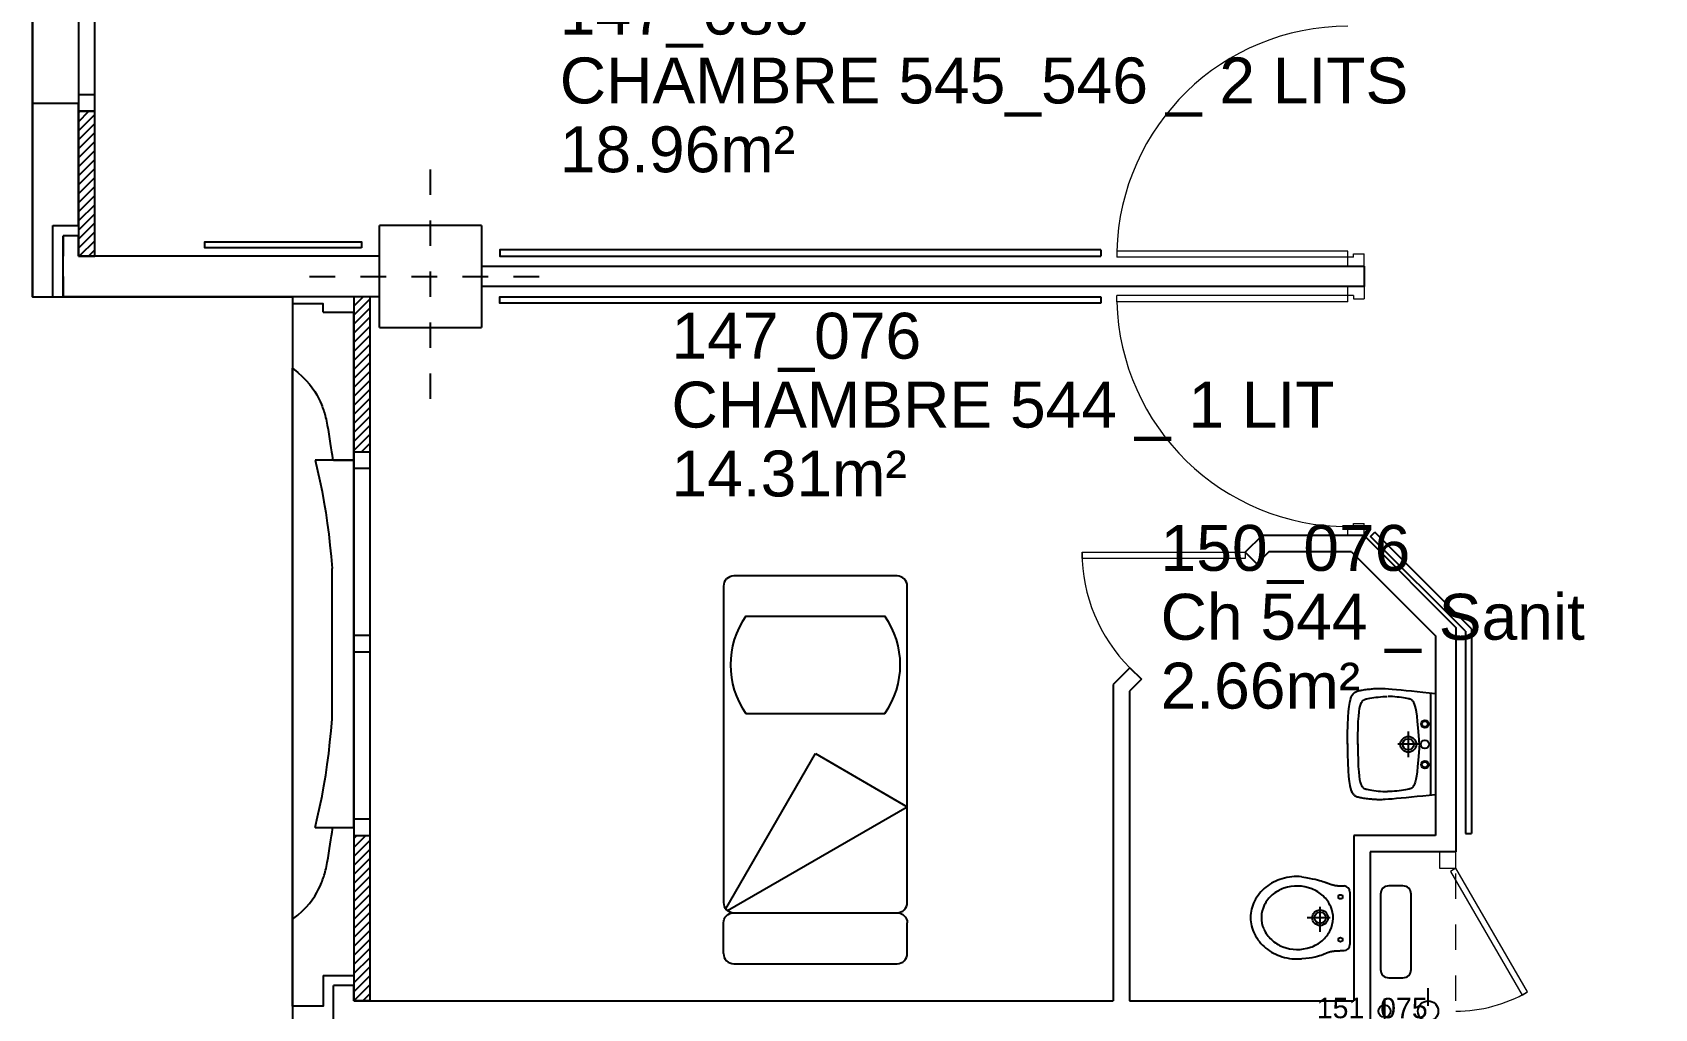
# Model space of a CAD drawing. Header units: metres. Extents: x -5 to 211, y -2 to 116.
# Drawn here: x 143.8 to 151.75, y 74.56 to 79.34 of the extents above; entities that cross this region are included whole.
import ezdxf

# ---------------------------------------------------------------- set-up
doc = ezdxf.new("R2010")
doc.units = ezdxf.units.M
doc.header["$MEASUREMENT"] = 0
for name, pattern in [('CACHÉ', [0.25, 0.125, -0.125]), ('CONTINU', [0]), ('POINTILLÉS', [0.1, 0.05, -0.05])]:
    doc.linetypes.add(name, pattern=pattern)
doc.layers.get('0').update_dxf_attribs({"linetype": 'CONTINUOUS'})
for name, color, linetype in [('001 axes', 1, 'CONTINUOUS'), ('004 isolation', 7, 'CONTINUOUS'), ('006 sanitaire', 5, 'CONTINUOUS'), ('009 main courante', 171, 'CONTINUOUS'), ('400 Lits', 150, 'CONTINUOUS'), ('A_CHASS', 4, 'CONTINUOUS'), ('A_Etiqu_Gaine', 8, 'CONTINUOUS'), ('A_Etiqu_Gaine_code', 8, 'CONTINUOUS'), ('A_Etiqu_Local', 8, 'CONTINUOUS'), ('A_MURS_ALÈG', 7, 'CONTINU'), ('A_MURS_CLOI', 7, 'CONTINUOUS'), ('A_MURS_STRU', 7, 'CONTINU'), ('CONTOUR', 54, 'CONTINUOUS')]:
    doc.layers.add(name, color=color, linetype=linetype)
doc.layers.add('A_PORT', color=8, linetype='CONTINUOUS', lineweight=0)
doc.styles.add('Attribut', font='arial.ttf')

# ---------------------------------------------------------------- blocks, each defined once
blk = doc.blocks.new('A_Etiqu_Local')
at = {"style": 'Attribut', "flags": 1}
for tag, p in [('CODE_HOPITAL', (-0.4463, 1.9645)), ('CODE_SITE', (-0.4463, 1.7395)), ('CODE_BATIMENT', (-0.4463, 1.5145)), ('CODE_SECTEUR', (-0.4463, 1.2895)), ('CODE_ETAGE', (-0.4463, 1.0645)), ('NOM_NORMALISE', (-0.4463, -0.843)), ('SECTEUR_ACTIVITE', (-0.4463, -1.068)), ('SOUS_SECTEUR_ACTIVITE', (-0.4463, -1.293)), ('VOLUME', (-0.4463, -1.518)), ('SERVICE', (-0.4463, -1.743)), ('CODE_UG', (-0.4463, -1.968)), ('CODE_UA', (-0.4463, -2.193)), ('CODE_POLE', (-0.4463, -2.418)), ('OCCUPANT_EXTERNE', (-0.4463, -2.643)), ('DISPONIBILITE', (-0.4463, -2.868)), ('ACCES_HANDICAPES', (-0.4463, -3.093)), ('NATURE_SOL', (-0.4463, -3.318)), ('RISQUE_LABORATOIRE', (-0.4463, -3.543)), ('AMIANTE', (-0.4463, -3.768))]:
    blk.add_attdef(tag, p, '', height=0.15, dxfattribs=at)
at = {"layer": 'A_Etiqu_Local', "style": 'Attribut'}
for tag, p in [('CODE_PIECE', (-0.4437, 0.5281)), ('NOM_USAGE', (-0.4437, 0.1906)), ('SURFACE', (-0.4437, -0.1469))]:
    blk.add_attdef(tag, p, '', height=0.225, dxfattribs=at)
blk = doc.blocks.new('A_Etiqu_Gaine')
at = {"style": 'Attribut', "flags": 1}
for tag, p in [('CODE_HOPITAL', (-0.4323, 0.8651)), ('CODE_SITE', (-0.4323, 0.7151)), ('CODE_BATIMENT', (-0.4323, 0.5651)), ('CODE_SECTEUR', (-0.4323, 0.4151)), ('CODE_ETAGE', (-0.4323, 0.2651)), ('NOM_NORMALISE', (-0.4323, -0.3349)), ('SECTEUR_ACTIVITE', (-0.4323, -0.4849)), ('SOUS_SECTEUR_ACTIVITE', (-0.4323, -0.6349)), ('SURFACE', (-0.4323, -0.7849)), ('CODE_UG', (-0.4323, -0.9349)), ('CODE_POLE', (-0.4323, -1.0849)), ('AMIANTE', (-0.4323, -1.2349))]:
    blk.add_attdef(tag, p, '', height=0.1, dxfattribs=at)
at = {"layer": 'A_Etiqu_Gaine', "style": 'Attribut'}
blk.add_attdef('NOM_USAGE', (-0.4323, -0.1849), '', height=0.1, dxfattribs=at)
at = {"layer": 'A_Etiqu_Gaine_code', "style": 'Attribut'}
blk.add_attdef('CODE_PIECE', (-0.4323, -0.0349), '', height=0.1, dxfattribs=at)

msp = doc.modelspace()

# ---------------------------------------------------------------- linework, layer by layer
at = {"layer": '001 axes', "color": 8, "linetype": 'CACHÉ'}
for p, q in [((145.7502, 77.5461), (145.7502, 78.7462)), ((145.1578, 78.1462), (146.3426, 78.1462))]:
    msp.add_line(p, q, dxfattribs=at)
at = {"layer": '004 isolation', "color": 8, "linetype": 'Continuous'}
for p, q in [((144.0328, 78.956), (144.0252, 78.9484)), ((144.0252, 78.9042), (144.077, 78.956)), ((144.1052, 78.956), (144.0252, 78.956)), ((144.0252, 78.956), (144.0252, 78.246)), ((144.1052, 78.94), (144.0252, 78.86)), ((144.1052, 78.246), (144.1052, 78.956)), ((144.0252, 78.8158), (144.1052, 78.8958)), ((144.1052, 78.8516), (144.0252, 78.7716)), ((144.0252, 78.7274), (144.1052, 78.8074)), ((144.1052, 78.7632), (144.0252, 78.6832)), ((144.0252, 78.639), (144.1052, 78.719)), ((144.1052, 78.6749), (144.0252, 78.5949)), ((144.0252, 78.5506), (144.1052, 78.6306)), ((144.1052, 78.5865), (144.0252, 78.5065)), ((144.0252, 78.4623), (144.1052, 78.5423)), ((144.1052, 78.4981), (144.0252, 78.4181)), ((144.0252, 78.3739), (144.1052, 78.4539)), ((144.1052, 78.4097), (144.0252, 78.3297)), ((144.0252, 78.2855), (144.1052, 78.3655)), ((144.1052, 78.3213), (144.0299, 78.246)), ((144.0252, 78.246), (144.1052, 78.246)), ((144.0741, 78.246), (144.1052, 78.2771)), ((145.3768, 78.0461), (145.3752, 78.0445)), ((145.3752, 78.0003), (145.421, 78.0461)), ((145.4552, 78.0461), (145.3752, 78.0461)), ((145.3752, 78.0461), (145.3752, 77.2065)), ((145.4552, 78.0361), (145.3752, 77.9561)), ((145.3752, 77.9119), (145.4552, 77.9919)), ((145.4552, 77.2065), (145.4552, 78.0461)), ((145.4552, 77.9477), (145.3752, 77.8677)), ((145.3752, 77.8235), (145.4552, 77.9035)), ((145.4552, 77.8593), (145.3752, 77.7793)), ((145.3752, 77.7351), (145.4552, 77.8151)), ((145.4552, 77.7709), (145.3752, 77.6909)), ((145.3752, 77.6468), (145.4552, 77.7267)), ((145.4552, 77.6825), (145.3752, 77.6025)), ((145.3752, 77.5584), (145.4552, 77.6384)), ((145.4552, 77.5942), (145.3752, 77.5142)), ((145.3752, 77.47), (145.4552, 77.55)), ((145.4552, 77.5058), (145.3752, 77.4258)), ((145.3752, 77.3816), (145.4552, 77.4616)), ((145.4552, 77.4174), (145.3752, 77.3374)), ((145.3752, 77.2932), (145.4552, 77.3732)), ((145.3752, 77.2865), (145.4552, 77.2865)), ((145.4552, 77.329), (145.4127, 77.2865)), ((145.3752, 77.2065), (145.4552, 77.2065)), ((145.4552, 75.4865), (145.3752, 75.4865)), ((145.3752, 75.4865), (145.3753, 74.5965)), ((145.4553, 74.5965), (145.4552, 75.4865)), ((145.3752, 75.4065), (145.4552, 75.4065)), ((145.3889, 75.4065), (145.3753, 75.3929)), ((145.3753, 75.3487), (145.4331, 75.4065)), ((145.4553, 75.3845), (145.3753, 75.3045)), ((145.3753, 75.2603), (145.4553, 75.3403)), ((145.4553, 75.2961), (145.3753, 75.2161)), ((145.3753, 75.1719), (145.4553, 75.2519)), ((145.4553, 75.2077), (145.3753, 75.1277)), ((145.3753, 75.0835), (145.4553, 75.1635)), ((145.4553, 75.1193), (145.3753, 75.0393)), ((145.3753, 74.9952), (145.4553, 75.0752)), ((145.4553, 75.031), (145.3753, 74.951)), ((145.3753, 74.9067), (145.4553, 74.9867)), ((145.4553, 74.9426), (145.3753, 74.8626)), ((145.3753, 74.8184), (145.4553, 74.8984)), ((145.4553, 74.8542), (145.3753, 74.7742)), ((145.3753, 74.73), (145.4553, 74.81)), ((145.4553, 74.7658), (145.3753, 74.6858)), ((145.3753, 74.6416), (145.4553, 74.7216)), ((145.4553, 74.6774), (145.3753, 74.5974)), ((145.4552, 74.5965), (145.3752, 74.5965)), ((145.4185, 74.5965), (145.4553, 74.6332))]:
    msp.add_line(p, q, dxfattribs=at)
at = {"layer": '006 sanitaire', "color": 8, "linetype": 'Continuous'}
for p, q in [((150.2553, 76.0588), (150.2588, 76.0738)), ((150.2588, 76.0738), (150.2626, 76.0854)), ((150.2626, 76.0854), (150.2668, 76.0941)), ((150.2668, 76.0941), (150.2714, 76.1007)), ((150.2714, 76.1007), (150.2737, 76.1034)), ((150.2737, 76.1034), (150.2762, 76.1058)), ((150.2762, 76.1058), (150.2789, 76.108)), ((150.2789, 76.108), (150.2817, 76.1099)), ((150.2817, 76.1099), (150.2848, 76.1116)), ((150.2848, 76.1116), (150.2882, 76.1131)), ((150.2882, 76.1131), (150.2919, 76.1144)), ((150.2919, 76.1144), (150.2959, 76.1156)), ((150.2959, 76.1156), (150.3003, 76.1167)), ((150.3003, 76.1167), (150.3052, 76.1178)), ((150.3052, 76.1178), (150.3105, 76.1188)), ((150.3105, 76.1188), (150.3162, 76.1198)), ((150.3152, 76.0637), (150.3169, 76.0659)), ((150.3162, 76.1198), (150.3223, 76.1208)), ((150.3169, 76.0659), (150.3186, 76.0679)), ((150.3186, 76.0679), (150.3205, 76.0695)), ((150.3205, 76.0695), (150.3225, 76.071)), ((150.3223, 76.1208), (150.3285, 76.1217)), ((150.3225, 76.071), (150.3246, 76.0723)), ((150.3246, 76.0723), (150.3269, 76.0734)), ((150.3269, 76.0734), (150.3293, 76.0744)), ((150.3285, 76.1217), (150.335, 76.1226)), ((150.3293, 76.0744), (150.332, 76.0753)), ((150.332, 76.0753), (150.335, 76.0761)), ((150.335, 76.1226), (150.3416, 76.1234)), ((150.335, 76.0761), (150.3382, 76.0769)), ((150.3382, 76.0769), (150.3455, 76.0785)), ((150.3416, 76.1234), (150.3481, 76.1242)), ((150.3455, 76.0785), (150.3539, 76.0801)), ((150.3481, 76.1242), (150.3546, 76.1248)), ((150.3539, 76.0801), (150.3631, 76.0816)), ((150.3546, 76.1248), (150.361, 76.1255)), ((150.361, 76.1255), (150.3672, 76.126)), ((150.3631, 76.0816), (150.3731, 76.083)), ((150.3672, 76.126), (150.3731, 76.1265)), ((150.3731, 76.1265), (150.3788, 76.1269)), ((150.3731, 76.083), (150.3835, 76.0843)), ((150.3788, 76.1269), (150.3844, 76.1272)), ((150.3835, 76.0843), (150.3944, 76.0854)), ((150.3844, 76.1272), (150.39, 76.1274)), ((150.39, 76.1274), (150.3957, 76.1275)), ((150.3944, 76.0854), (150.4055, 76.0864)), ((150.3957, 76.1275), (150.4015, 76.1275)), ((150.4015, 76.1275), (150.4076, 76.1274)), ((150.4055, 76.0864), (150.4167, 76.0873)), ((150.4076, 76.1274), (150.4139, 76.1273)), ((150.4139, 76.1273), (150.4207, 76.127)), ((150.4167, 76.0873), (150.4277, 76.0879)), ((150.4207, 76.127), (150.428, 76.1266)), ((150.4277, 76.0879), (150.4385, 76.0882)), ((150.428, 76.1266), (150.4444, 76.1256)), ((150.4536, 76.0879), (150.4428, 76.0882)), ((150.4444, 76.1256), (150.463, 76.1241)), ((150.4646, 76.0873), (150.4536, 76.0879)), ((150.463, 76.1241), (150.4836, 76.1223)), ((150.4758, 76.0864), (150.4646, 76.0873)), ((150.4869, 76.0854), (150.4758, 76.0864)), ((150.4836, 76.1223), (150.5063, 76.1202)), ((150.4978, 76.0843), (150.4869, 76.0854)), ((150.5083, 76.083), (150.4978, 76.0843)), ((150.5063, 76.1202), (150.5307, 76.1178)), ((150.5182, 76.0816), (150.5083, 76.083)), ((150.5274, 76.0801), (150.5182, 76.0816)), ((150.5358, 76.0785), (150.5274, 76.0801)), ((150.5307, 76.1178), (150.5569, 76.1152)), ((150.5431, 76.0769), (150.5358, 76.0785)), ((150.5463, 76.0761), (150.5431, 76.0769)), ((150.5493, 76.0753), (150.5463, 76.0761)), ((150.552, 76.0744), (150.5493, 76.0753)), ((150.5544, 76.0734), (150.552, 76.0744)), ((150.5567, 76.0723), (150.5544, 76.0734)), ((150.5588, 76.071), (150.5567, 76.0723)), ((150.5569, 76.1152), (150.5845, 76.1124)), ((150.5608, 76.0695), (150.5588, 76.071)), ((150.5627, 76.0679), (150.5608, 76.0695)), ((150.5644, 76.0659), (150.5627, 76.0679)), ((150.5661, 76.0637), (150.5644, 76.0659)), ((150.5845, 76.1124), (150.6136, 76.1095)), ((150.6136, 76.1095), (150.6438, 76.1065)), ((150.6438, 76.1065), (150.6753, 76.1034)), ((150.6504, 76.1034), (150.6504, 75.6081)), ((150.6753, 76.1034), (150.6753, 75.6081)), ((150.2473, 75.9852), (150.2496, 76.0152)), ((150.2496, 76.0152), (150.2522, 76.0394)), ((150.2522, 76.0394), (150.2553, 76.0588)), ((150.2969, 75.9658), (150.2987, 75.9914)), ((150.2987, 75.9914), (150.3007, 76.0122)), ((150.3007, 76.0122), (150.3031, 76.0286)), ((150.3031, 76.0286), (150.3058, 76.0414)), ((150.3058, 76.0414), (150.3087, 76.0511)), ((150.3087, 76.0511), (150.3118, 76.0583)), ((150.3118, 76.0583), (150.3152, 76.0637)), ((150.5695, 76.0583), (150.5661, 76.0637)), ((150.5727, 76.0511), (150.5695, 76.0583)), ((150.5758, 76.0414), (150.5727, 76.0511)), ((150.5788, 76.0286), (150.5758, 76.0414)), ((150.5818, 76.0122), (150.5788, 76.0286)), ((150.5847, 75.9914), (150.5818, 76.0122)), ((150.5876, 75.9658), (150.5847, 75.9914)), ((150.2443, 75.9052), (150.2456, 75.9487)), ((150.2456, 75.9487), (150.2473, 75.9852)), ((150.2948, 75.8975), (150.2956, 75.9347)), ((150.2956, 75.9347), (150.2969, 75.9658)), ((150.5417, 75.917), (150.5417, 75.7905)), ((150.5905, 75.9347), (150.5876, 75.9658)), ((150.5934, 75.8975), (150.5905, 75.9347)), ((150.2435, 75.8538), (150.2443, 75.9052)), ((150.2435, 75.8577), (150.2443, 75.8063)), ((150.2944, 75.8535), (150.2948, 75.8975)), ((150.2944, 75.8569), (150.2948, 75.8129)), ((150.5928, 75.8538), (150.4907, 75.8538)), ((150.5964, 75.8535), (150.5934, 75.8975)), ((150.5964, 75.8569), (150.5934, 75.8129)), ((150.2443, 75.8063), (150.2456, 75.7627)), ((150.2456, 75.7627), (150.2473, 75.7263)), ((150.2948, 75.8129), (150.2956, 75.7757)), ((150.2956, 75.7757), (150.2969, 75.7446)), ((150.5905, 75.7757), (150.5876, 75.7446)), ((150.5934, 75.8129), (150.5905, 75.7757)), ((150.2473, 75.7263), (150.2496, 75.6963)), ((150.2496, 75.6963), (150.2522, 75.672)), ((150.2522, 75.672), (150.2553, 75.6527)), ((150.2969, 75.7446), (150.2987, 75.719)), ((150.2987, 75.719), (150.3007, 75.6982)), ((150.3007, 75.6982), (150.3031, 75.6818)), ((150.3031, 75.6818), (150.3058, 75.669)), ((150.3058, 75.669), (150.3087, 75.6593)), ((150.5758, 75.669), (150.5727, 75.6593)), ((150.5788, 75.6818), (150.5758, 75.669)), ((150.5818, 75.6982), (150.5788, 75.6818)), ((150.5847, 75.719), (150.5818, 75.6982)), ((150.5876, 75.7446), (150.5847, 75.719)), ((150.2553, 75.6527), (150.2588, 75.6376)), ((150.2588, 75.6376), (150.2626, 75.6261)), ((150.2626, 75.6261), (150.2668, 75.6174)), ((150.2668, 75.6174), (150.2714, 75.6108)), ((150.2714, 75.6108), (150.2737, 75.608)), ((150.2737, 75.608), (150.2762, 75.6056)), ((150.2762, 75.6056), (150.2789, 75.6035)), ((150.2789, 75.6035), (150.2817, 75.6016)), ((150.2817, 75.6016), (150.2848, 75.5999)), ((150.2848, 75.5999), (150.2882, 75.5984)), ((150.2882, 75.5984), (150.2919, 75.597)), ((150.2919, 75.597), (150.2959, 75.5958)), ((150.2959, 75.5958), (150.3003, 75.5947)), ((150.3003, 75.5947), (150.3052, 75.5936)), ((150.3052, 75.5936), (150.3105, 75.5926)), ((150.3087, 75.6593), (150.3118, 75.6521)), ((150.3105, 75.5926), (150.3162, 75.5916)), ((150.3118, 75.6521), (150.3152, 75.6467)), ((150.3152, 75.6467), (150.3169, 75.6445)), ((150.3162, 75.5916), (150.3223, 75.5906)), ((150.3169, 75.6445), (150.3186, 75.6425)), ((150.3186, 75.6425), (150.3205, 75.6409)), ((150.3205, 75.6409), (150.3225, 75.6394)), ((150.3223, 75.5906), (150.3285, 75.5897)), ((150.3225, 75.6394), (150.3246, 75.6381)), ((150.3246, 75.6381), (150.3269, 75.637)), ((150.3269, 75.637), (150.3293, 75.636)), ((150.3285, 75.5897), (150.335, 75.5889)), ((150.3293, 75.636), (150.332, 75.6351)), ((150.332, 75.6351), (150.335, 75.6343)), ((150.335, 75.6343), (150.3382, 75.6335)), ((150.335, 75.5889), (150.3416, 75.5881)), ((150.3382, 75.6335), (150.3455, 75.6319)), ((150.3455, 75.6319), (150.3539, 75.6303)), ((150.3539, 75.6303), (150.3632, 75.6288)), ((150.3632, 75.6288), (150.3732, 75.6274)), ((150.3732, 75.6274), (150.3838, 75.6261)), ((150.3838, 75.6261), (150.3949, 75.6249)), ((150.3949, 75.6249), (150.4063, 75.6239)), ((150.4063, 75.6239), (150.4178, 75.6231)), ((150.4178, 75.6231), (150.4293, 75.6225)), ((150.4293, 75.6225), (150.4407, 75.6221)), ((150.452, 75.6225), (150.4406, 75.6221)), ((150.4635, 75.6231), (150.452, 75.6225)), ((150.463, 75.5874), (150.4836, 75.5892)), ((150.475, 75.6239), (150.4635, 75.6231)), ((150.4864, 75.6249), (150.475, 75.6239)), ((150.4836, 75.5892), (150.5063, 75.5913)), ((150.4975, 75.6261), (150.4864, 75.6249)), ((150.5081, 75.6274), (150.4975, 75.6261)), ((150.5063, 75.5913), (150.5307, 75.5936)), ((150.5181, 75.6288), (150.5081, 75.6274)), ((150.5274, 75.6303), (150.5181, 75.6288)), ((150.5358, 75.6319), (150.5274, 75.6303)), ((150.5307, 75.5936), (150.5569, 75.5962)), ((150.5431, 75.6335), (150.5358, 75.6319)), ((150.5463, 75.6343), (150.5431, 75.6335)), ((150.5493, 75.6351), (150.5463, 75.6343)), ((150.552, 75.636), (150.5493, 75.6351)), ((150.5544, 75.637), (150.552, 75.636)), ((150.5567, 75.6381), (150.5544, 75.637)), ((150.5588, 75.6394), (150.5567, 75.6381)), ((150.5569, 75.5962), (150.5845, 75.599)), ((150.5608, 75.6409), (150.5588, 75.6394)), ((150.5627, 75.6425), (150.5608, 75.6409)), ((150.5644, 75.6445), (150.5627, 75.6425)), ((150.5661, 75.6467), (150.5644, 75.6445)), ((150.5695, 75.6521), (150.5661, 75.6467)), ((150.5727, 75.6593), (150.5695, 75.6521)), ((150.5845, 75.599), (150.6136, 75.6019)), ((150.6136, 75.6019), (150.6438, 75.605)), ((150.6438, 75.605), (150.6753, 75.6081)), ((150.3416, 75.5881), (150.3481, 75.5873)), ((150.3481, 75.5873), (150.3546, 75.5866)), ((150.3546, 75.5866), (150.361, 75.586)), ((150.361, 75.586), (150.3672, 75.5854)), ((150.3672, 75.5854), (150.3731, 75.585)), ((150.3731, 75.585), (150.3788, 75.5846)), ((150.3788, 75.5846), (150.3844, 75.5843)), ((150.3844, 75.5843), (150.39, 75.5841)), ((150.39, 75.5841), (150.3957, 75.584)), ((150.3957, 75.584), (150.4015, 75.5839)), ((150.4015, 75.5839), (150.4076, 75.584)), ((150.4076, 75.584), (150.4139, 75.5842)), ((150.4139, 75.5842), (150.4207, 75.5845)), ((150.4207, 75.5845), (150.428, 75.5848)), ((150.428, 75.5848), (150.4444, 75.5859)), ((150.4444, 75.5859), (150.463, 75.5874)), ((150.0196, 75.2041), (150.039, 75.2011)), ((150.039, 75.2011), (150.0562, 75.1982)), ((150.0562, 75.1982), (150.0713, 75.1954)), ((150.0713, 75.1954), (150.0847, 75.1926)), ((150.0847, 75.1926), (150.0963, 75.1898)), ((150.0963, 75.1898), (150.1064, 75.1872)), ((150.1064, 75.1872), (150.1152, 75.1847)), ((150.1152, 75.1847), (150.1228, 75.1823)), ((150.1228, 75.1823), (150.1294, 75.1801)), ((150.1294, 75.1801), (150.1352, 75.178)), ((150.1352, 75.178), (150.1378, 75.1771)), ((150.1378, 75.1771), (150.1402, 75.1762)), ((150.1402, 75.1762), (150.1426, 75.1753)), ((150.1426, 75.1753), (150.1448, 75.1745)), ((150.1448, 75.1745), (150.1469, 75.1737)), ((150.1469, 75.1737), (150.149, 75.1729)), ((150.149, 75.1729), (150.1511, 75.1721)), ((150.1511, 75.1721), (150.1531, 75.1714)), ((150.1531, 75.1714), (150.1552, 75.1706)), ((150.1552, 75.1706), (150.1572, 75.1699)), ((150.1572, 75.1699), (150.1594, 75.1692)), ((150.1594, 75.1692), (150.1616, 75.1684)), ((150.1616, 75.1684), (150.1638, 75.1677)), ((150.1638, 75.1677), (150.166, 75.167)), ((150.166, 75.167), (150.1683, 75.1663)), ((150.1683, 75.1663), (150.1706, 75.1657)), ((150.1706, 75.1657), (150.1729, 75.165)), ((150.1729, 75.165), (150.1751, 75.1645)), ((150.1751, 75.1645), (150.1774, 75.1639)), ((150.1774, 75.1639), (150.1797, 75.1634)), ((150.1797, 75.1634), (150.1841, 75.1625)), ((150.1841, 75.1625), (150.1884, 75.1618)), ((150.1884, 75.1618), (150.1927, 75.1612)), ((150.1927, 75.1612), (150.197, 75.1608)), ((150.197, 75.1608), (150.2012, 75.1605)), ((150.2012, 75.1605), (150.2055, 75.1603)), ((150.2055, 75.1603), (150.2099, 75.1602)), ((150.2099, 75.1602), (150.2144, 75.1602)), ((150.2144, 75.1602), (150.219, 75.1601)), ((150.219, 75.1601), (150.2237, 75.1601)), ((150.2237, 75.1601), (150.2269, 75.16)), ((150.2557, 75.13), (150.2557, 74.8728)), ((150.4057, 75.1199), (150.4057, 74.7499)), ((150.5157, 75.1599), (150.4457, 75.1599)), ((150.5557, 74.7499), (150.5557, 75.1199)), ((150.1099, 74.9355), (150.1099, 75.0576)), ((150.1588, 75.0039), (150.0465, 75.0039)), ((150.0196, 74.8037), (150.039, 74.8054)), ((150.039, 74.8054), (150.0562, 74.8075)), ((150.0562, 74.8075), (150.0713, 74.8099)), ((150.0713, 74.8099), (150.0847, 74.8126)), ((150.0847, 74.8126), (150.0963, 74.8154)), ((150.0963, 74.8154), (150.1064, 74.8183)), ((150.1064, 74.8183), (150.1152, 74.8212)), ((150.1152, 74.8212), (150.1228, 74.8241)), ((150.1228, 74.8241), (150.1294, 74.8268)), ((150.1294, 74.8268), (150.1352, 74.8292)), ((150.1352, 74.8292), (150.1378, 74.8303)), ((150.1378, 74.8303), (150.1402, 74.8313)), ((150.1402, 74.8313), (150.1426, 74.8323)), ((150.1426, 74.8323), (150.1448, 74.8331)), ((150.1448, 74.8331), (150.1469, 74.834)), ((150.1469, 74.834), (150.149, 74.8347)), ((150.149, 74.8347), (150.1511, 74.8354)), ((150.1511, 74.8354), (150.1531, 74.8361)), ((150.1531, 74.8361), (150.1552, 74.8367)), ((150.1552, 74.8367), (150.1572, 74.8373)), ((150.1572, 74.8373), (150.1594, 74.8378)), ((150.1594, 74.8378), (150.1616, 74.8383)), ((150.1616, 74.8383), (150.1638, 74.8387)), ((150.1638, 74.8387), (150.166, 74.8392)), ((150.166, 74.8392), (150.1683, 74.8396)), ((150.1683, 74.8396), (150.1706, 74.8399)), ((150.1706, 74.8399), (150.1729, 74.8403)), ((150.1729, 74.8403), (150.1751, 74.8406)), ((150.1751, 74.8406), (150.1774, 74.8409)), ((150.1774, 74.8409), (150.1797, 74.8411)), ((150.1797, 74.8411), (150.1841, 74.8416)), ((150.1841, 74.8416), (150.1884, 74.8419)), ((150.1884, 74.8419), (150.1927, 74.8422)), ((150.1927, 74.8422), (150.197, 74.8424)), ((150.197, 74.8424), (150.2012, 74.8425)), ((150.2012, 74.8425), (150.2055, 74.8426)), ((150.2055, 74.8426), (150.2099, 74.8427)), ((150.2099, 74.8427), (150.2144, 74.8427)), ((150.2144, 74.8427), (150.219, 74.8427)), ((150.219, 74.8427), (150.2237, 74.8427)), ((150.2237, 74.8427), (150.2269, 74.8429)), ((150.4457, 74.7099), (150.5157, 74.7099)), ((150.639, 74.5716), (150.639, 74.6594)), ((150.4253, 74.608), (150.4253, 74.485))]:
    msp.add_line(p, q, dxfattribs=at)
for centre, radius in [((150.6232, 75.9533), 0.0189), ((150.6232, 75.9533), 0.0144), ((150.5417, 75.8538), 0.0387), ((150.5417, 75.8538), 0.0274), ((150.6232, 75.8538), 0.0204), ((150.6232, 75.7543), 0.0189), ((150.6232, 75.7543), 0.0144), ((150.2096, 75.1064), 0.0105), ((150.1099, 75.0039), 0.0383), ((150.1099, 75.0039), 0.0276), ((150.2096, 74.8965), 0.0105), ((150.4253, 74.5465), 0.03), ((150.639, 74.5465), 0.05)]:
    msp.add_circle(centre, radius, dxfattribs=at)
for centre, radius, start, end in [((149.9887, 74.9727), 0.232, 106.22047, 128.6625), ((149.9964, 74.9462), 0.2596, 85.01907, 106.22016), ((149.973, 74.9923), 0.2069, 128.66279, 153.37745), ((149.9778, 74.9956), 0.1581, 130.26793, 153.69014), ((149.9894, 74.9819), 0.1761, 108.90989, 130.26754), ((149.9967, 74.9606), 0.1986, 68.71824, 108.91928), ((150.0049, 74.9816), 0.1761, 47.36056, 68.7182), ((150.2257, 75.13), 0.03, 359.99998, 87.81649), ((150.4457, 75.1199), 0.04, 90.00067, 180.00076), ((150.5157, 75.1199), 0.04, 359.99996, 90.00004), ((149.9478, 75.0049), 0.1787, 153.37703, 180.00001), ((149.9595, 75.0047), 0.1377, 153.69118, 203.91568), ((150.0171, 74.9948), 0.1581, 23.93805, 47.36027), ((150.0358, 75.0031), 0.1377, 333.69002, 23.93902), ((149.9487, 75.0049), 0.1796, 180.00058, 206.51909), ((149.9757, 75.0184), 0.2098, 206.51856, 231.02116), ((149.9781, 75.0129), 0.1581, 203.93805, 227.36027), ((149.9904, 75.0262), 0.1761, 227.36056, 248.7182), ((150.0058, 75.0259), 0.1761, 288.90989, 310.26754), ((150.0175, 75.0121), 0.1581, 310.26863, 333.69085), ((149.9915, 75.0379), 0.2348, 231.02128, 253.30031), ((149.9987, 75.0619), 0.26, 253.30068, 274.46337), ((149.9985, 75.0472), 0.1986, 248.71824, 288.88532), ((150.2257, 74.8728), 0.03, 272.18353, 359.99998), ((150.4457, 74.7499), 0.04, 179.99996, 270.00004), ((150.5157, 74.7499), 0.04, 270.00077, 0.00066)]:
    msp.add_arc(centre, radius, start, end, dxfattribs=at)
at = {"layer": '009 main courante', "color": 8, "linetype": 'Continuous'}
for p, q in [((149.0353, 78.2764), (149.0353, 78.2464)), ((149.0353, 78.046), (149.0353, 78.016)), ((150.3573, 76.8721), (150.3785, 76.8933)), ((150.822, 76.4075), (150.3573, 76.8721)), ((150.852, 76.4199), (150.3785, 76.8933)), ((150.822, 76.4075), (150.822, 75.4165)), ((150.852, 76.4199), (150.852, 75.4165)), ((150.822, 75.4166), (150.852, 75.4165))]:
    msp.add_line(p, q, dxfattribs=at)
msp.add_lwpolyline([(145.412, 78.2861), (144.6452, 78.286), (144.6452, 78.316), (145.412, 78.3161)], close=True, dxfattribs=at)
for points in [[(149.0353, 78.2764), (146.0902, 78.2764), (146.0902, 78.2464), (149.0353, 78.2464)], [(149.0353, 78.016), (146.0902, 78.016), (146.0902, 78.046), (149.0353, 78.046)]]:
    msp.add_lwpolyline(points, dxfattribs=at)
at = {"layer": '400 Lits', "color": 8, "linetype": 'Continuous'}
for p, q in [((147.2958, 76.4819), (147.9773, 76.4819)), ((147.2958, 76.0048), (147.9773, 76.0048)), ((147.1974, 75.0475), (147.6365, 75.8081)), ((147.6365, 75.8081), (148.0866, 75.5482)), ((147.2054, 75.0395), (148.0866, 75.5482)), ((147.1865, 74.8286), (147.1865, 74.9786)), ((147.2365, 75.0286), (148.0366, 75.0286)), ((148.0866, 74.8286), (148.0866, 74.9786))]:
    msp.add_line(p, q, dxfattribs=at)
for points in [[(148.0866, 75.0784), (148.0866, 76.6286, 0.414213), (148.0366, 76.6786), (147.2365, 76.6786, 0.414214), (147.1865, 76.6286), (147.1865, 75.0784)], [(147.1865, 75.0786, 0.414213), (147.2365, 75.0286), (148.0366, 75.0286, 0.414214), (148.0866, 75.0786)], [(147.1865, 74.9786, -0.414214), (147.2365, 75.0286), (148.0366, 75.0286, -0.414214), (148.0866, 74.9786)], [(147.1865, 74.8286, 0.414213), (147.2365, 74.7786), (148.0366, 74.7786, 0.414214), (148.0866, 74.8286)]]:
    msp.add_lwpolyline(points, format="xyb", dxfattribs=at)
for start, end in [(145.00777, 214.99254), (325.00791, 34.99193)]:
    msp.add_arc((147.6365, 76.2433), 0.416, start, end, dxfattribs=at)
at = {"layer": 'A_CHASS', "color": 8, "linetype": 'Continuous'}
for p, q in [((144.0252, 80.756), (144.0252, 79.036)), ((144.1052, 79.036), (144.1052, 80.756)), ((145.3752, 77.2065), (145.3752, 75.4865)), ((145.4552, 75.4865), (145.4552, 77.2065))]:
    msp.add_line(p, q, dxfattribs=at)
for points in [[(145.4552, 76.3865), (145.3752, 76.3865)], [(145.3752, 76.3065), (145.4552, 76.3065)]]:
    msp.add_lwpolyline(points, dxfattribs=at)
at = {"layer": 'A_MURS_ALÈG', "color": 8, "ltscale": 200}
for p, q in [((143.8002, 78.996), (143.8002, 80.7962)), ((145.0752, 74.9965), (145.0752, 77.6965)), ((145.1852, 77.2465), (145.1977, 77.1953)), ((145.3752, 77.2465), (145.1852, 77.2465)), ((145.1977, 77.1953), (145.209, 77.1443)), ((145.3752, 75.4465), (145.3752, 77.2465)), ((145.209, 77.1443), (145.2194, 77.0932)), ((145.2194, 77.0932), (145.2287, 77.0419)), ((145.2287, 77.0419), (145.2372, 76.99)), ((145.2372, 76.99), (145.2449, 76.9374)), ((145.2449, 76.9374), (145.2518, 76.8839)), ((145.2518, 76.8839), (145.258, 76.8293)), ((145.258, 76.8293), (145.2636, 76.7734)), ((145.2636, 76.7734), (145.2686, 76.7159)), ((145.2686, 75.9771), (145.2686, 76.7159)), ((145.1852, 75.4465), (145.3752, 75.4465))]:
    msp.add_line(p, q, dxfattribs=at)
msp.add_lwpolyline([(145.1852, 75.4465), (145.1977, 75.4977), (145.209, 75.5487), (145.2194, 75.5998), (145.2287, 75.6511), (145.2372, 75.703), (145.2449, 75.7556), (145.2518, 75.809), (145.258, 75.8637), (145.2636, 75.9196), (145.2686, 75.9771)], dxfattribs=at)
at = {"layer": 'A_MURS_CLOI', "color": 8, "linetype": 'Continuous'}
for p, q in [((146.0002, 78.1965), (150.3253, 78.1965)), ((150.3253, 78.1965), (150.3253, 78.0965)), ((150.3253, 78.0965), (146.0002, 78.0965)), ((149.8253, 76.8767), (149.7431, 76.7946)), ((150.3253, 76.8767), (149.8253, 76.8767)), ((150.3253, 76.8767), (150.7753, 76.4267)), ((149.7431, 76.7946), (149.7997, 76.738)), ((149.8584, 76.7967), (149.7997, 76.738)), ((150.2638, 76.7967), (149.8584, 76.7967)), ((150.2638, 76.7967), (150.6753, 76.3853)), ((150.6753, 76.3853), (150.6753, 75.4064)), ((150.7753, 76.4267), (150.7753, 75.3264)), ((149.1774, 76.2289), (149.0953, 76.1467)), ((149.1774, 76.2289), (149.234, 76.1723)), ((149.0953, 76.1467), (149.0953, 74.5964)), ((149.234, 76.1723), (149.1753, 76.1136)), ((149.1753, 76.1136), (149.1753, 74.5964)), ((150.2757, 75.4064), (150.2757, 74.5964)), ((150.6753, 75.4064), (150.2757, 75.4064)), ((150.3557, 75.3264), (150.3557, 73.7664)), ((150.7753, 75.3264), (150.3557, 75.3264)), ((145.3753, 74.5965), (149.0953, 74.5965)), ((149.1753, 74.5964), (150.2757, 74.5964))]:
    msp.add_line(p, q, dxfattribs=at)
msp.add_lwpolyline([(144.0252, 78.956), (144.1052, 78.956), (144.1052, 79.036), (144.0252, 79.036)], close=True, dxfattribs=at)
at = {"layer": 'A_MURS_STRU', "color": 8, "linetype": 'Continuous'}
for p, q in [((143.8002, 78.0461), (143.8002, 78.996)), ((143.8002, 78.996), (144.0252, 78.996)), ((144.0252, 78.3961), (144.0252, 78.996)), ((143.9002, 78.0461), (143.9002, 78.3961)), ((143.9002, 78.3961), (144.0252, 78.3961)), ((145.5002, 77.8962), (145.5002, 78.3962)), ((146.0002, 78.3962), (146.0002, 77.8962)), ((143.9502, 78.0461), (143.9502, 78.3461)), ((144.0252, 78.3461), (143.9502, 78.3461)), ((144.0252, 78.2461), (144.0252, 78.3461)), ((145.5002, 78.2461), (144.0252, 78.2461)), ((143.8002, 78.0461), (143.9002, 78.0461)), ((145.5002, 78.0461), (143.9502, 78.0461)), ((145.2252, 77.9716), (145.3752, 77.9716)), ((145.3752, 77.2465), (145.3752, 77.9716)), ((145.2752, 77.2465), (145.3752, 77.2465)), ((145.2752, 75.4465), (145.3752, 75.4465)), ((145.3752, 75.4465), (145.3752, 74.7214)), ((145.2252, 74.7214), (145.3752, 74.7214)), ((145.3752, 74.6713), (145.2752, 74.6713)), ((145.2752, 74.4217), (145.2752, 74.6713)), ((145.3752, 74.5967), (145.3752, 74.6713))]:
    msp.add_line(p, q, dxfattribs=at)
at = {"layer": 'A_MURS_STRU', "color": 8, "linetype": 'POINTILLÉS'}
for p, q in [((143.9502, 78.3461), (143.9502, 78.0461)), ((144.0252, 78.3461), (143.9502, 78.3461)), ((144.0252, 78.2461), (144.0252, 78.3461))]:
    msp.add_line(p, q, dxfattribs=at)
at = {"layer": 'A_MURS_STRU', "color": 8, "linetype": 'Continuous'}
for points in [[(146.0002, 78.3962), (145.5002, 78.3962)], [(145.2252, 77.9716), (145.2252, 78.0125), (145.0752, 78.0125), (145.0752, 77.6965)], [(145.5002, 77.8962), (146.0002, 77.8962)], [(145.0752, 77.6965), (145.1001, 77.6761), (145.1218, 77.6564), (145.1407, 77.6372), (145.1571, 77.6185), (145.1711, 77.6004), (145.1831, 77.5829), (145.1933, 77.5659), (145.2021, 77.5495), (145.2096, 77.5335), (145.2162, 77.5181), (145.2162, 77.5181), (145.2192, 77.5106), (145.2221, 77.5032), (145.2248, 77.4957), (145.2274, 77.4882), (145.2298, 77.4806), (145.2322, 77.4727), (145.2345, 77.4645), (145.2367, 77.456), (145.2388, 77.4471), (145.2409, 77.4378), (145.2409, 77.4378), (145.2451, 77.4175), (145.249, 77.3957), (145.2528, 77.3731), (145.2564, 77.3502), (145.2598, 77.3279), (145.2629, 77.3066), (145.2657, 77.2872), (145.2683, 77.2703), (145.2705, 77.2564), (145.2724, 77.2464)], [(145.0752, 74.9965), (145.1001, 75.0168), (145.1218, 75.0366), (145.1407, 75.0558), (145.1571, 75.0745), (145.1711, 75.0925), (145.1831, 75.1101), (145.1933, 75.1271), (145.2021, 75.1435), (145.2096, 75.1594), (145.2162, 75.1748), (145.2162, 75.1748), (145.2192, 75.1823), (145.2221, 75.1898), (145.2248, 75.1972), (145.2274, 75.2048), (145.2298, 75.2124), (145.2322, 75.2203), (145.2345, 75.2284), (145.2367, 75.2369), (145.2388, 75.2458), (145.2409, 75.2552), (145.2409, 75.2552), (145.2451, 75.2755), (145.249, 75.2973), (145.2528, 75.3199), (145.2564, 75.3428), (145.2598, 75.3651), (145.2629, 75.3864), (145.2657, 75.4058), (145.2683, 75.4227), (145.2705, 75.4366), (145.2724, 75.4466)], [(145.2252, 74.7214), (145.2252, 74.5715), (145.0752, 74.5715), (145.0752, 74.9965)]]:
    msp.add_lwpolyline(points, dxfattribs=at)
at = {"layer": 'A_PORT', "color": 8, "linetype": 'Continuous'}
for p, q in [((150.2453, 78.2704), (149.1137, 78.2704)), ((149.1137, 78.2704), (149.1137, 78.2404)), ((150.273, 78.2404), (149.1137, 78.2404)), ((150.2453, 78.1965), (150.2453, 78.2704)), ((150.273, 78.2564), (150.3253, 78.2564)), ((150.273, 78.2404), (150.273, 78.2564)), ((150.3253, 78.1965), (150.3253, 78.2564)), ((150.3253, 78.1965), (150.2453, 78.1965)), ((150.273, 78.0526), (149.1137, 78.0526)), ((149.1137, 78.0226), (149.1137, 78.0526)), ((150.3253, 78.0965), (150.2453, 78.0965)), ((150.2453, 78.0226), (150.2453, 78.0965)), ((150.273, 78.0526), (150.273, 78.0366)), ((150.3253, 78.0965), (150.3253, 78.0366)), ((150.2453, 78.0226), (149.1137, 78.0226)), ((150.273, 78.0366), (150.3253, 78.0366)), ((150.2453, 76.9206), (150.273, 76.9206)), ((150.2453, 76.8767), (150.2453, 76.9206)), ((150.3253, 76.8767), (150.2453, 76.8767)), ((150.273, 76.9366), (150.3253, 76.9366)), ((150.273, 76.9206), (150.273, 76.9366)), ((150.3253, 76.8767), (150.3253, 76.9366)), ((148.9431, 76.7646), (148.9431, 76.7946)), ((148.9431, 76.7946), (149.7431, 76.7946)), ((149.7431, 76.7946), (149.7431, 76.7646)), ((149.7431, 76.7646), (148.9431, 76.7646)), ((150.7753, 75.3264), (150.6953, 75.3264)), ((150.6953, 75.3264), (150.6953, 75.2464)), ((150.7753, 75.2464), (150.7753, 75.3264)), ((150.6953, 75.2464), (150.7753, 75.2464)), ((150.7753, 75.2464), (150.7493, 75.2314)), ((150.7493, 75.2314), (151.0993, 74.6252)), ((151.1253, 74.6402), (150.7753, 75.2464)), ((151.0993, 74.6252), (151.1253, 74.6402))]:
    msp.add_line(p, q, dxfattribs=at)
at = {"layer": 'A_PORT', "color": 8, "linetype": 'CACHÉ'}
msp.add_line((150.7753, 73.8464), (150.7753, 75.2464), dxfattribs=at)
at = {"layer": 'A_PORT', "color": 8, "linetype": 'Continuous'}
for centre, radius, start, end in [((150.2453, 78.2404), 1.132, 90, 178.48138), ((150.2453, 78.0526), 1.132, 181.51862, 270), ((149.7431, 76.7946), 0.8, 179.99999, 225.00001), ((150.7753, 75.2464), 0.7, 270, 300)]:
    msp.add_arc(centre, radius, start, end, dxfattribs=at)
at = {"layer": 'CONTOUR', "color": 8}
msp.add_lwpolyline([(143.8002, 92.6462), (143.8002, 78.0461), (145.0752, 78.0461), (145.0752, 56.4465), (151.3502, 56.4461), (151.3502, 56.7336), (158.3502, 56.7336), (158.3504, 45.4461), (165.5504, 45.4461), (165.5504, 46.1711), (167.2002, 46.1711), (167.2005, 45.2711), (185.4002, 45.2711), (185.4002, 49.721), (187.2502, 49.721)], dxfattribs=at)

# ---------------------------------------------------------------- block references
at = {"layer": 'A_Etiqu_Gaine', "color": 8}
ref = msp.add_blockref('A_Etiqu_Gaine', (150.5255, 74.5464), dxfattribs=at)
ref.add_attrib('CODE_PIECE', '151_075', (150.0931, 74.5116), dxfattribs={"layer": 'A_Etiqu_Gaine_code', "height": 0.1, "style": 'Attribut'})
ref.add_attrib('NOM_USAGE', 'G26', (150.0931, 74.3616), dxfattribs={"height": 0.1, "style": 'Attribut'})
at = {"layer": 'A_Etiqu_Local', "color": 8}
ref = msp.add_blockref('A_Etiqu_Local', (146.8278, 78.8036), dxfattribs=at)
ref.add_attrib('CODE_PIECE', '147_080', (146.3841, 79.3317), dxfattribs={"height": 0.225, "style": 'Attribut'})
ref.add_attrib('NOM_USAGE', 'CHAMBRE 545_546 _ 2 LITS', (146.3841, 78.9942), dxfattribs={"height": 0.225, "style": 'Attribut'})
ref.add_attrib('SURFACE', '18.96m²', (146.3841, 78.6567), dxfattribs={"height": 0.225, "style": 'Attribut'})
ref = msp.add_blockref('A_Etiqu_Local', (147.3751, 77.2152), dxfattribs=at)
ref.add_attrib('CODE_PIECE', '147_076', (146.9314, 77.7433), dxfattribs={"height": 0.225, "style": 'Attribut'})
ref.add_attrib('NOM_USAGE', 'CHAMBRE 544 _ 1 LIT', (146.9314, 77.4058), dxfattribs={"height": 0.225, "style": 'Attribut'})
ref.add_attrib('SURFACE', '14.31m²', (146.9314, 77.0683), dxfattribs={"height": 0.225, "style": 'Attribut'})
ref = msp.add_blockref('A_Etiqu_Local', (149.7719, 76.1757), dxfattribs=at)
ref.add_attrib('CODE_PIECE', '150_076', (149.3282, 76.7038), dxfattribs={"height": 0.225, "style": 'Attribut'})
ref.add_attrib('NOM_USAGE', 'Ch 544 _ Sanit', (149.3282, 76.3663), dxfattribs={"height": 0.225, "style": 'Attribut'})
ref.add_attrib('SURFACE', '2.66m²', (149.3282, 76.0288), dxfattribs={"height": 0.225, "style": 'Attribut'})

doc.saveas('drawing.dxf')
